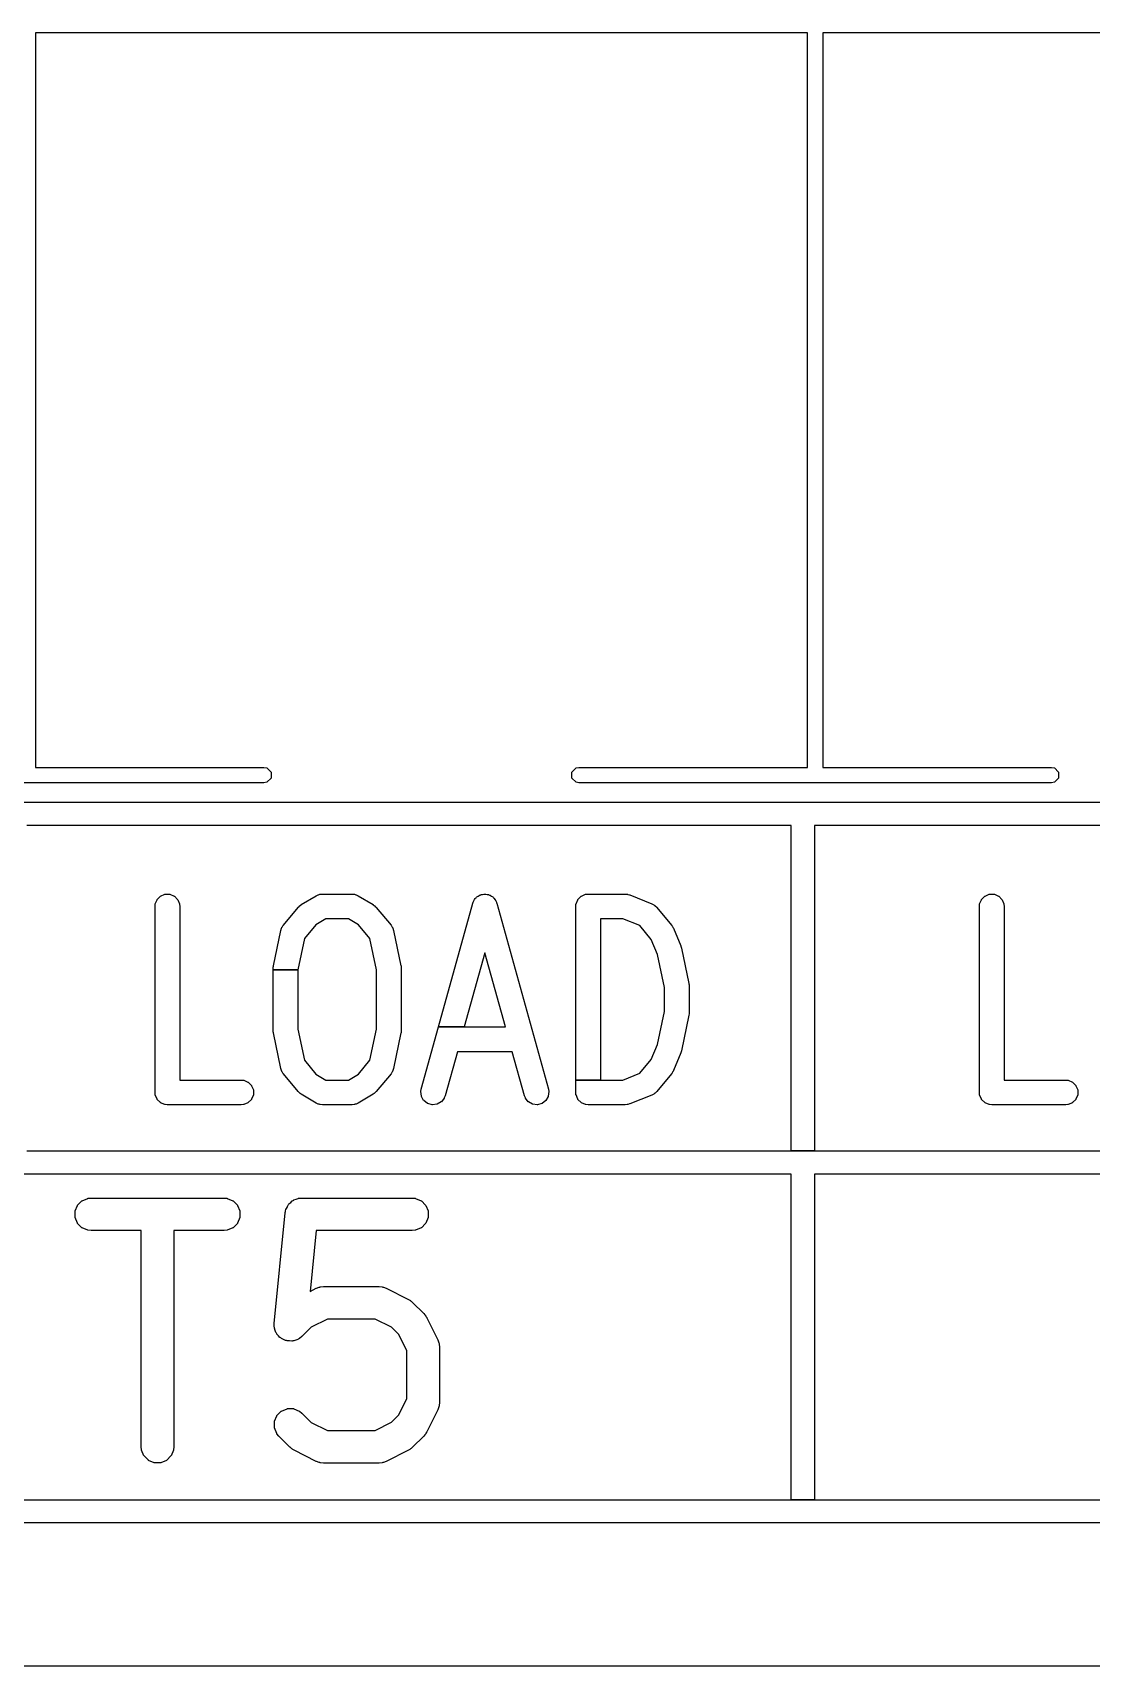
# Model space of a CAD drawing. Header units: millimetres. Extents: x 0 to 98, y 0 to 67.8.
# Drawn here: x 54.69 to 61.52, y 0 to 10.54 of the extents above; entities that cross this region are included whole.
import ezdxf

# ---------------------------------------------------------------- set-up
doc = ezdxf.new("R2010")
doc.units = ezdxf.units.MM
doc.layers.add('Edge.Cuts', color=254, linetype='CONTINUOUS', true_color=0xd0d2cd)

msp = doc.modelspace()

# ---------------------------------------------------------------- linework, layer by layer
at = {"layer": 'Edge.Cuts', "linetype": 'CONTINUOUS'}
for p, q in [((59.69, 10.54), (54.71, 10.54)), ((54.71, 10.54), (54.71, 5.8)), ((59.69, 5.8), (59.69, 10.54)), ((64.77, 10.54), (59.79, 10.54)), ((59.79, 10.54), (59.79, 5.8)), ((54.71, 5.8), (56.184, 5.8)), ((56.184, 5.8), (56.203134, 5.796194)), ((58.196866, 5.796194), (58.216, 5.8)), ((58.216, 5.8), (59.69, 5.8)), ((59.79, 5.8), (61.264, 5.8)), ((61.264, 5.8), (61.283134, 5.796194)), ((56.184, 5.7), (53.136, 5.7)), ((56.203134, 5.703806), (56.184, 5.7)), ((56.203134, 5.796194), (56.230194, 5.769134)), ((56.230194, 5.730866), (56.203134, 5.703806)), ((56.230194, 5.769134), (56.230194, 5.730866)), ((58.169806, 5.769134), (58.196866, 5.796194)), ((58.169806, 5.730866), (58.169806, 5.769134)), ((58.196866, 5.703806), (58.169806, 5.730866)), ((58.216, 5.7), (58.196866, 5.703806)), ((61.264, 5.7), (58.216, 5.7)), ((61.283134, 5.703806), (61.264, 5.7)), ((61.283134, 5.796194), (61.310194, 5.769134)), ((61.310194, 5.730866), (61.283134, 5.703806)), ((61.310194, 5.769134), (61.310194, 5.730866)), ((49.5, 5.575), (69.82, 5.575)), ((59.585, 5.425), (54.655, 5.425)), ((59.585, 3.325), (59.585, 5.425)), ((64.665, 5.425), (59.735, 5.425)), ((59.735, 5.425), (59.735, 3.325)), ((55.495056, 4.947862), (55.515748, 4.968554)), ((55.515748, 4.968554), (55.517371, 4.969637)), ((55.517371, 4.969637), (55.544407, 4.980836)), ((55.544407, 4.980836), (55.54632, 4.981217)), ((55.54632, 4.981217), (55.575584, 4.981217)), ((55.575584, 4.981217), (55.577497, 4.980836)), ((55.577497, 4.980836), (55.604533, 4.969637)), ((55.604533, 4.969637), (55.606156, 4.968554)), ((55.606156, 4.968554), (55.626848, 4.947862)), ((56.424555, 4.914114), (56.519793, 4.971257)), ((56.519793, 4.971257), (56.520225, 4.971489)), ((56.520225, 4.971489), (56.533513, 4.977782)), ((56.533513, 4.977782), (56.534917, 4.978209)), ((56.534917, 4.978209), (56.539824, 4.97894)), ((56.539824, 4.97894), (56.544407, 4.980837)), ((56.544407, 4.980837), (56.54583, 4.981193)), ((56.54583, 4.981193), (56.560462, 4.982634)), ((56.560462, 4.982634), (56.560952, 4.982658)), ((56.560952, 4.982658), (56.751428, 4.982658)), ((56.751428, 4.982658), (56.751918, 4.982634)), ((56.751918, 4.982634), (56.76655, 4.981193)), ((56.76655, 4.981193), (56.767973, 4.980837)), ((56.767973, 4.980837), (56.772561, 4.978937)), ((56.772561, 4.978937), (56.777463, 4.978207)), ((56.777463, 4.978207), (56.778867, 4.977781)), ((56.778867, 4.977781), (56.792155, 4.971489)), ((56.792155, 4.971489), (56.792587, 4.971257)), ((56.792587, 4.971257), (56.887826, 4.914114)), ((57.543067, 4.946425), (57.54738, 4.954052)), ((57.54738, 4.954052), (57.548653, 4.95553)), ((57.548653, 4.95553), (57.552606, 4.958623)), ((57.552606, 4.958623), (57.555699, 4.962576)), ((57.555699, 4.962576), (57.557177, 4.963849)), ((57.557177, 4.963849), (57.564804, 4.968162)), ((57.564804, 4.968162), (57.571705, 4.973556)), ((57.571705, 4.973556), (57.573446, 4.974434)), ((57.573446, 4.974434), (57.578281, 4.975778)), ((57.578281, 4.975778), (57.582653, 4.978248)), ((57.582653, 4.978248), (57.584505, 4.978858)), ((57.584505, 4.978858), (57.593199, 4.979923)), ((57.593199, 4.979923), (57.601644, 4.982268)), ((57.601644, 4.982268), (57.603589, 4.982413)), ((57.603589, 4.982413), (57.608571, 4.981804)), ((57.608571, 4.981804), (57.613553, 4.982413)), ((57.613553, 4.982413), (57.615498, 4.982268)), ((57.615498, 4.982268), (57.623941, 4.979923)), ((57.623941, 4.979923), (57.632637, 4.978858)), ((57.632637, 4.978858), (57.634489, 4.978248)), ((57.634489, 4.978248), (57.638859, 4.975778)), ((57.638859, 4.975778), (57.643696, 4.974434)), ((57.643696, 4.974434), (57.645437, 4.973556)), ((57.645437, 4.973556), (57.652338, 4.96816)), ((57.652338, 4.96816), (57.659964, 4.963849)), ((57.659964, 4.963849), (57.661443, 4.962576)), ((57.661443, 4.962576), (57.664534, 4.958623)), ((57.664534, 4.958623), (57.668489, 4.95553)), ((57.668489, 4.95553), (57.669762, 4.954051)), ((57.669762, 4.954051), (57.674071, 4.946427)), ((58.209342, 4.947862), (58.230034, 4.968554)), ((58.230034, 4.968554), (58.231657, 4.969637)), ((58.231657, 4.969637), (58.258693, 4.980836)), ((58.258693, 4.980836), (58.260116, 4.981193)), ((58.260116, 4.981193), (58.274748, 4.982634)), ((58.274748, 4.982634), (58.275238, 4.982658)), ((58.275238, 4.982658), (58.513333, 4.982658)), ((58.513333, 4.982658), (58.513823, 4.982634)), ((58.513823, 4.982634), (58.526515, 4.981385)), ((58.526515, 4.981385), (58.527008, 4.98139)), ((58.527008, 4.98139), (58.52845, 4.981194)), ((58.52845, 4.981194), (58.528455, 4.981193)), ((58.528455, 4.981193), (58.528456, 4.981193)), ((58.528456, 4.981193), (58.528461, 4.981192)), ((58.528461, 4.981192), (58.528473, 4.981189)), ((58.528473, 4.981189), (58.529875, 4.980838)), ((58.529875, 4.980838), (58.530327, 4.980651)), ((58.530327, 4.980651), (58.54258, 4.977096)), ((58.54258, 4.977096), (58.543044, 4.976936)), ((58.543044, 4.976936), (58.685902, 4.919793)), ((60.813152, 4.947862), (60.833844, 4.968554)), ((60.833844, 4.968554), (60.835467, 4.969637)), ((60.835467, 4.969637), (60.862503, 4.980836)), ((60.862503, 4.980836), (60.864416, 4.981217)), ((60.864416, 4.981217), (60.89368, 4.981217)), ((60.89368, 4.981217), (60.895593, 4.980836)), ((60.895593, 4.980836), (60.922629, 4.969637)), ((60.922629, 4.969637), (60.924252, 4.968554)), ((60.924252, 4.968554), (60.944944, 4.947862)), ((55.480952, 4.902658), (55.480976, 4.903148)), ((55.480952, 3.702658), (55.480952, 4.902658)), ((55.480976, 4.903148), (55.482417, 4.91778)), ((55.482417, 4.91778), (55.482774, 4.919203)), ((55.482774, 4.919203), (55.493973, 4.946239)), ((55.493973, 4.946239), (55.495056, 4.947862)), ((55.626848, 4.947862), (55.627931, 4.946239)), ((55.627931, 4.946239), (55.63913, 4.919203)), ((55.63913, 4.919203), (55.639487, 4.91778)), ((55.639487, 4.91778), (55.640928, 4.903148)), ((55.640928, 4.903148), (55.640952, 4.902658)), ((55.640952, 4.902658), (55.640952, 3.782658)), ((56.309018, 4.782444), (56.404256, 4.89673)), ((56.404256, 4.89673), (56.404588, 4.897091)), ((56.404588, 4.897091), (56.410389, 4.902806)), ((56.410389, 4.902806), (56.411304, 4.90404)), ((56.411304, 4.90404), (56.412339, 4.905077)), ((56.412339, 4.905077), (56.413789, 4.906155)), ((56.413789, 4.906155), (56.415065, 4.90741)), ((56.415065, 4.90741), (56.416247, 4.908274)), ((56.416247, 4.908274), (56.417609, 4.90899)), ((56.417609, 4.90899), (56.424147, 4.913842)), ((56.424147, 4.913842), (56.424555, 4.914114)), ((56.887826, 4.914114), (56.888234, 4.913842)), ((56.888234, 4.913842), (56.89477, 4.908989)), ((56.89477, 4.908989), (56.896133, 4.908274)), ((56.896133, 4.908274), (56.897318, 4.907409)), ((56.897318, 4.907409), (56.898599, 4.906147)), ((56.898599, 4.906147), (56.90004, 4.905077)), ((56.90004, 4.905077), (56.901076, 4.90404)), ((56.901076, 4.90404), (56.901988, 4.902809)), ((56.901988, 4.902809), (56.907792, 4.897091)), ((56.907792, 4.897091), (56.908124, 4.89673)), ((56.908124, 4.89673), (57.003362, 4.782444)), ((57.309669, 4.125515), (57.531489, 4.924069)), ((57.531489, 4.924069), (57.531644, 4.924534)), ((57.531644, 4.924534), (57.532315, 4.92627)), ((57.532315, 4.92627), (57.532371, 4.926725)), ((57.532371, 4.926725), (57.532981, 4.928576)), ((57.532981, 4.928576), (57.533697, 4.929845)), ((57.533697, 4.929845), (57.536949, 4.938248)), ((57.536949, 4.938248), (57.537673, 4.939524)), ((57.537673, 4.939524), (57.543067, 4.946425)), ((57.674071, 4.946427), (57.679469, 4.939524)), ((57.679469, 4.939524), (57.680193, 4.938248)), ((57.680193, 4.938248), (57.683442, 4.929847)), ((57.683442, 4.929847), (57.68416, 4.928578)), ((57.68416, 4.928578), (57.684771, 4.92672)), ((57.684771, 4.92672), (57.684825, 4.926274)), ((57.684825, 4.926274), (57.685498, 4.924536)), ((57.685498, 4.924536), (57.685653, 4.924069)), ((57.685653, 4.924069), (58.018986, 3.724069)), ((58.195238, 4.902658), (58.195262, 4.903148)), ((58.195238, 3.782658), (58.195238, 4.902658)), ((58.195262, 4.903148), (58.196703, 4.91778)), ((58.196703, 4.91778), (58.19706, 4.919203)), ((58.19706, 4.919203), (58.208259, 4.946239)), ((58.208259, 4.946239), (58.209342, 4.947862)), ((58.685902, 4.919793), (58.686348, 4.919589)), ((58.686348, 4.919589), (58.699398, 4.912816)), ((58.699398, 4.912816), (58.700587, 4.911956)), ((58.700587, 4.911956), (58.702849, 4.909748)), ((58.702849, 4.909748), (58.705657, 4.908274)), ((58.705657, 4.908274), (58.706842, 4.907409)), ((58.706842, 4.907409), (58.717316, 4.897091)), ((58.717316, 4.897091), (58.717648, 4.89673)), ((58.717648, 4.89673), (58.812886, 4.782444)), ((60.799048, 4.902658), (60.799072, 4.903148)), ((60.799048, 3.702658), (60.799048, 4.902658)), ((60.799072, 4.903148), (60.800513, 4.91778)), ((60.800513, 4.91778), (60.80087, 4.919203)), ((60.80087, 4.919203), (60.812069, 4.946239)), ((60.812069, 4.946239), (60.813152, 4.947862)), ((60.944944, 4.947862), (60.946027, 4.946239)), ((60.946027, 4.946239), (60.957226, 4.919203)), ((60.957226, 4.919203), (60.957583, 4.91778)), ((60.957583, 4.91778), (60.959024, 4.903148)), ((60.959024, 4.903148), (60.959048, 4.902658)), ((60.959048, 4.902658), (60.959048, 3.782658)), ((56.244538, 4.518975), (56.292158, 4.747546)), ((56.292158, 4.747546), (56.292282, 4.748021)), ((56.292282, 4.748021), (56.296677, 4.762051)), ((56.296677, 4.762051), (56.297315, 4.76337)), ((56.297315, 4.76337), (56.298957, 4.765782)), ((56.298957, 4.765782), (56.299826, 4.768568)), ((56.299826, 4.768568), (56.300463, 4.769889)), ((56.300463, 4.769889), (56.308723, 4.782052)), ((56.308723, 4.782052), (56.309018, 4.782444)), ((56.518496, 4.783891), (56.44472, 4.69536)), ((56.583111, 4.822658), (56.518496, 4.783891)), ((56.72927, 4.822658), (56.583111, 4.822658)), ((56.793882, 4.783892), (56.72927, 4.822658)), ((56.867658, 4.69536), (56.793882, 4.783892)), ((57.003362, 4.782444), (57.003657, 4.782052)), ((57.003657, 4.782052), (57.011917, 4.769888)), ((57.011917, 4.769888), (57.012555, 4.768566)), ((57.012555, 4.768566), (57.013422, 4.765782)), ((57.013422, 4.765782), (57.015065, 4.763371)), ((57.015065, 4.763371), (57.015704, 4.762051)), ((57.015704, 4.762051), (57.020099, 4.748021)), ((57.020099, 4.748021), (57.020223, 4.747546)), ((57.020223, 4.747546), (57.067842, 4.518974)), ((58.497927, 4.822658), (58.355238, 4.822658)), ((58.355238, 4.822658), (58.355238, 3.782658)), ((58.607686, 4.778754), (58.497927, 4.822658)), ((58.682232, 4.6893), (58.607686, 4.778754)), ((58.812886, 4.782444), (58.813182, 4.782052)), ((58.813182, 4.782052), (58.816226, 4.777569)), ((58.816226, 4.777569), (58.817229, 4.77657)), ((58.817229, 4.77657), (58.818106, 4.775393)), ((58.818106, 4.775393), (58.819632, 4.772552)), ((58.819632, 4.772552), (58.821441, 4.769888)), ((58.821441, 4.769888), (58.822079, 4.768566)), ((58.822079, 4.768566), (58.8225, 4.767213)), ((58.8225, 4.767213), (58.825064, 4.762441)), ((58.825064, 4.762441), (58.825274, 4.761998)), ((58.825274, 4.761998), (58.872893, 4.647712)), ((56.44472, 4.69536), (56.402857, 4.494411)), ((56.909523, 4.494415), (56.867658, 4.69536)), ((58.722276, 4.593193), (58.682232, 4.6893)), ((58.872893, 4.647712), (58.87306, 4.64725)), ((58.87306, 4.64725), (58.875107, 4.640551)), ((58.875107, 4.640551), (58.877242, 4.633735)), ((57.608571, 4.603753), (57.475728, 4.125515)), ((57.741414, 4.125515), (57.608571, 4.603753)), ((58.766666, 4.380129), (58.722276, 4.593193)), ((58.877242, 4.633735), (58.877366, 4.63326)), ((58.877366, 4.63326), (58.924985, 4.404688)), ((56.242857, 4.502658), (56.24288, 4.503137)), ((56.242857, 4.494411), (56.242857, 4.502658)), ((56.242857, 4.102658), (56.242857, 4.494411)), ((56.242857, 4.494411), (56.402857, 4.494411)), ((56.402857, 4.494411), (56.242857, 4.494411)), ((56.24288, 4.503137), (56.242906, 4.503412)), ((56.242889, 4.50387), (56.243636, 4.510822)), ((56.242906, 4.503412), (56.242889, 4.50387)), ((56.243636, 4.510822), (56.244322, 4.517781)), ((56.244322, 4.517781), (56.244433, 4.518229)), ((56.244433, 4.518229), (56.244463, 4.518498)), ((56.244463, 4.518498), (56.244538, 4.518975)), ((56.402857, 4.494411), (56.402857, 4.110907)), ((56.909523, 4.110903), (56.909523, 4.494415)), ((57.067842, 4.518974), (57.067918, 4.518488)), ((57.067918, 4.518488), (57.067946, 4.518228)), ((57.067946, 4.518228), (57.068058, 4.517779)), ((57.068058, 4.517779), (57.068738, 4.510862)), ((57.068738, 4.510862), (57.069491, 4.503872)), ((57.069491, 4.503872), (57.069472, 4.503416)), ((57.069472, 4.503416), (57.069499, 4.503148)), ((57.069499, 4.503148), (57.069523, 4.502658)), ((57.069523, 4.502658), (57.069523, 4.102658)), ((58.766666, 4.225188), (58.766666, 4.380129)), ((58.924985, 4.404688), (58.925061, 4.404202)), ((58.925061, 4.404202), (58.925089, 4.403942)), ((58.925089, 4.403942), (58.925201, 4.403493)), ((58.925201, 4.403493), (58.925881, 4.396576)), ((58.925881, 4.396576), (58.926634, 4.389586)), ((58.926634, 4.389586), (58.926615, 4.38913)), ((58.926615, 4.38913), (58.926642, 4.388862)), ((58.926642, 4.388862), (58.926666, 4.388372)), ((58.926666, 4.388372), (58.926666, 4.216943)), ((58.722276, 4.012124), (58.766666, 4.225188)), ((58.926642, 4.216452), (58.926615, 4.216188)), ((58.926615, 4.216188), (58.926634, 4.215729)), ((58.926666, 4.216943), (58.926642, 4.216452)), ((56.402857, 4.110907), (56.44472, 3.909957)), ((56.867658, 3.909957), (56.909523, 4.110903)), ((57.198156, 3.724069), (57.309669, 4.125515)), ((57.309669, 4.125515), (57.475728, 4.125515)), ((57.475728, 4.125515), (57.309669, 4.125515)), ((57.475728, 4.125515), (57.741414, 4.125515)), ((58.924985, 4.200627), (58.877366, 3.972055)), ((58.925062, 4.201114), (58.924985, 4.200627)), ((58.92509, 4.201384), (58.925062, 4.201114)), ((58.925201, 4.201822), (58.92509, 4.201384)), ((58.925881, 4.20874), (58.925201, 4.201822)), ((58.926634, 4.215729), (58.925881, 4.20874)), ((56.24288, 4.102178), (56.242857, 4.102658)), ((56.242906, 4.101906), (56.24288, 4.102178)), ((56.242889, 4.101445), (56.242906, 4.101906)), ((56.243636, 4.094497), (56.242889, 4.101445)), ((56.243636, 4.094496), (56.243636, 4.094497)), ((56.244322, 4.087536), (56.243636, 4.094496)), ((56.244431, 4.087096), (56.244322, 4.087536)), ((56.244462, 4.08682), (56.244431, 4.087096)), ((56.244538, 4.086341), (56.244462, 4.08682)), ((56.292158, 3.857769), (56.244538, 4.086341)), ((57.067842, 4.086342), (57.020223, 3.857769)), ((57.067919, 4.086829), (57.067842, 4.086342)), ((57.067947, 4.087099), (57.067919, 4.086829)), ((57.068058, 4.087537), (57.067947, 4.087099)), ((57.068738, 4.094455), (57.068058, 4.087537)), ((57.069491, 4.101444), (57.068738, 4.094455)), ((57.069499, 4.102167), (57.069472, 4.101903)), ((57.069472, 4.101903), (57.069491, 4.101444)), ((57.069523, 4.102658), (57.069499, 4.102167)), ((58.682231, 3.916017), (58.722276, 4.012124)), ((56.44472, 3.909957), (56.518496, 3.821426)), ((56.793882, 3.821427), (56.867658, 3.909957)), ((57.431283, 3.965515), (57.35232, 3.681247)), ((57.785859, 3.965515), (57.431283, 3.965515)), ((57.864822, 3.681247), (57.785859, 3.965515)), ((58.607687, 3.826563), (58.682231, 3.916017)), ((58.872893, 3.957603), (58.825274, 3.843317)), ((58.87306, 3.958065), (58.872893, 3.957603)), ((58.875107, 3.964765), (58.87306, 3.958065)), ((58.877242, 3.97158), (58.875106, 3.964766)), ((58.875106, 3.964766), (58.875107, 3.964765)), ((58.877366, 3.972055), (58.877242, 3.97158)), ((56.292282, 3.857295), (56.292158, 3.857769)), ((56.296676, 3.843265), (56.292282, 3.857295)), ((56.297315, 3.841944), (56.296676, 3.843265)), ((56.298957, 3.839533), (56.297315, 3.841944)), ((56.299826, 3.836747), (56.298957, 3.839533)), ((56.300463, 3.835426), (56.299826, 3.836747)), ((56.308723, 3.823263), (56.300463, 3.835426)), ((56.309018, 3.822871), (56.308723, 3.823263)), ((56.404256, 3.708585), (56.309018, 3.822871)), ((56.518496, 3.821426), (56.583109, 3.782658)), ((56.72927, 3.782658), (56.793882, 3.821427)), ((57.003362, 3.822871), (56.908124, 3.708585)), ((57.003657, 3.823263), (57.003362, 3.822871)), ((57.011917, 3.835427), (57.003657, 3.823263)), ((57.012555, 3.836749), (57.011917, 3.835427)), ((57.013421, 3.839533), (57.012555, 3.836749)), ((57.015065, 3.841943), (57.013421, 3.839533)), ((57.015704, 3.843264), (57.015065, 3.841943)), ((57.020099, 3.857294), (57.015704, 3.843264)), ((57.020223, 3.857769), (57.020099, 3.857294)), ((58.497927, 3.782658), (58.607687, 3.826563)), ((58.812886, 3.822871), (58.717648, 3.708585)), ((58.813182, 3.823264), (58.812886, 3.822871)), ((58.816223, 3.827746), (58.813182, 3.823264)), ((58.817227, 3.828743), (58.816223, 3.827746)), ((58.818106, 3.829922), (58.817227, 3.828743)), ((58.819629, 3.83276), (58.818106, 3.829922)), ((58.821441, 3.835426), (58.819629, 3.83276)), ((58.822079, 3.83675), (58.821441, 3.835426)), ((58.8225, 3.838105), (58.822079, 3.83675)), ((58.825063, 3.842873), (58.8225, 3.838105)), ((58.825274, 3.843317), (58.825063, 3.842873)), ((55.480976, 3.702168), (55.480952, 3.702658)), ((55.482417, 3.687536), (55.480976, 3.702168)), ((55.640952, 3.782658), (56.037142, 3.782658)), ((56.037142, 3.782658), (56.037632, 3.782634)), ((56.037632, 3.782634), (56.052264, 3.781193)), ((56.052264, 3.781193), (56.053687, 3.780836)), ((56.053687, 3.780836), (56.080723, 3.769637)), ((56.080723, 3.769637), (56.082346, 3.768554)), ((56.082346, 3.768554), (56.103038, 3.747862)), ((56.103038, 3.747862), (56.104121, 3.746239)), ((56.104121, 3.746239), (56.11532, 3.719203)), ((56.11532, 3.719203), (56.115701, 3.71729)), ((56.115701, 3.71729), (56.115701, 3.688026)), ((56.404588, 3.708224), (56.404256, 3.708585)), ((56.410389, 3.70251), (56.404588, 3.708224)), ((56.411305, 3.701274), (56.410389, 3.70251)), ((56.412342, 3.700236), (56.411305, 3.701274)), ((56.413784, 3.699166), (56.412342, 3.700236)), ((56.415063, 3.697906), (56.413784, 3.699166)), ((56.416248, 3.697041), (56.415063, 3.697906)), ((56.417606, 3.696328), (56.416248, 3.697041)), ((56.424147, 3.691473), (56.417606, 3.696328)), ((56.424555, 3.691201), (56.424147, 3.691473)), ((56.519793, 3.634059), (56.424555, 3.691201)), ((56.583109, 3.782658), (56.72927, 3.782658)), ((56.887825, 3.691201), (56.792587, 3.634059)), ((56.888234, 3.691474), (56.887825, 3.691201)), ((56.894765, 3.696325), (56.888234, 3.691474)), ((56.89613, 3.697039), (56.894765, 3.696325)), ((56.89732, 3.697908), (56.89613, 3.697039)), ((56.898599, 3.699171), (56.89732, 3.697908)), ((56.900036, 3.700235), (56.898599, 3.699171)), ((56.901077, 3.701276), (56.900036, 3.700235)), ((56.901993, 3.702515), (56.901077, 3.701276)), ((56.907791, 3.708224), (56.901993, 3.702515)), ((56.908124, 3.708585), (56.907791, 3.708224)), ((57.195483, 3.70764), (57.19552, 3.709107)), ((57.199038, 3.678593), (57.195483, 3.70764)), ((57.19552, 3.709107), (57.198048, 3.723591)), ((57.198048, 3.723591), (57.198156, 3.724069)), ((58.021659, 3.70764), (58.018104, 3.678593)), ((58.018986, 3.724069), (58.019094, 3.723591)), ((58.019094, 3.723591), (58.021622, 3.709107)), ((58.021622, 3.709107), (58.021659, 3.70764)), ((58.195238, 3.702658), (58.195238, 3.782658)), ((58.195238, 3.782658), (58.355238, 3.782658)), ((58.355238, 3.782658), (58.195238, 3.782658)), ((58.195262, 3.702168), (58.195238, 3.702658)), ((58.196703, 3.687536), (58.195262, 3.702168)), ((58.355238, 3.782658), (58.497927, 3.782658)), ((58.699397, 3.692498), (58.686347, 3.685726)), ((58.700587, 3.693358), (58.699397, 3.692498)), ((58.702851, 3.695569), (58.700587, 3.693358)), ((58.705656, 3.69704), (58.702851, 3.695569)), ((58.706842, 3.697906), (58.705656, 3.69704)), ((58.717316, 3.708224), (58.706842, 3.697906)), ((58.717648, 3.708585), (58.717316, 3.708224)), ((60.799072, 3.702168), (60.799048, 3.702658)), ((60.800513, 3.687536), (60.799072, 3.702168)), ((60.959048, 3.782658), (61.355238, 3.782658)), ((61.355238, 3.782658), (61.355728, 3.782634)), ((61.355728, 3.782634), (61.37036, 3.781193)), ((61.37036, 3.781193), (61.371783, 3.780836)), ((61.371783, 3.780836), (61.398819, 3.769637)), ((61.398819, 3.769637), (61.400442, 3.768554)), ((61.400442, 3.768554), (61.421134, 3.747862)), ((61.421134, 3.747862), (61.422217, 3.746239)), ((61.422217, 3.746239), (61.433416, 3.719203)), ((61.433416, 3.719203), (61.433797, 3.71729)), ((61.433797, 3.71729), (61.433797, 3.688026)), ((55.482774, 3.686113), (55.482417, 3.687536)), ((55.493973, 3.659077), (55.482774, 3.686113)), ((55.495056, 3.657454), (55.493973, 3.659077)), ((55.515748, 3.636762), (55.495056, 3.657454)), ((55.517371, 3.635679), (55.515748, 3.636762)), ((55.544407, 3.62448), (55.517371, 3.635679)), ((55.54583, 3.624123), (55.544407, 3.62448)), ((55.560462, 3.622682), (55.54583, 3.624123)), ((55.560952, 3.622658), (55.560462, 3.622682)), ((56.037142, 3.622658), (55.560952, 3.622658)), ((56.037632, 3.622682), (56.037142, 3.622658)), ((56.052264, 3.624123), (56.037632, 3.622682)), ((56.053687, 3.62448), (56.052264, 3.624123)), ((56.080723, 3.635679), (56.053687, 3.62448)), ((56.082346, 3.636762), (56.080723, 3.635679)), ((56.103038, 3.657454), (56.082346, 3.636762)), ((56.104121, 3.659077), (56.103038, 3.657454)), ((56.11532, 3.686113), (56.104121, 3.659077)), ((56.115701, 3.688026), (56.11532, 3.686113)), ((56.520225, 3.633827), (56.519793, 3.634059)), ((56.533513, 3.627535), (56.520225, 3.633827)), ((56.534917, 3.627108), (56.533513, 3.627535)), ((56.539823, 3.626379), (56.534917, 3.627108)), ((56.544406, 3.62448), (56.539823, 3.626379)), ((56.54583, 3.624123), (56.544406, 3.62448)), ((56.560462, 3.622682), (56.54583, 3.624123)), ((56.560952, 3.622658), (56.560462, 3.622682)), ((56.751428, 3.622658), (56.560952, 3.622658)), ((56.751918, 3.622682), (56.751428, 3.622658)), ((56.76655, 3.624123), (56.751918, 3.622682)), ((56.767974, 3.62448), (56.76655, 3.624123)), ((56.772552, 3.626378), (56.767974, 3.62448)), ((56.777462, 3.627107), (56.772552, 3.626378)), ((56.778867, 3.627534), (56.777462, 3.627107)), ((56.792155, 3.633827), (56.778867, 3.627534)), ((56.792587, 3.634059), (56.792155, 3.633827)), ((57.199648, 3.67674), (57.199038, 3.678593)), ((57.214047, 3.651265), (57.199648, 3.67674)), ((57.21532, 3.649786), (57.214047, 3.651265)), ((57.238372, 3.63176), (57.21532, 3.649786)), ((57.240114, 3.630881), (57.238372, 3.63176)), ((57.268311, 3.623048), (57.240114, 3.630881)), ((57.270256, 3.622903), (57.268311, 3.623048)), ((57.299303, 3.626458), (57.270256, 3.622903)), ((57.301156, 3.627068), (57.299303, 3.626458)), ((57.326631, 3.641467), (57.301156, 3.627068)), ((57.32811, 3.64274), (57.326631, 3.641467)), ((57.346136, 3.665792), (57.32811, 3.64274)), ((57.34686, 3.667068), (57.346136, 3.665792)), ((57.352165, 3.680781), (57.34686, 3.667068)), ((57.35232, 3.681247), (57.352165, 3.680781)), ((57.864977, 3.680781), (57.864822, 3.681247)), ((57.870282, 3.667068), (57.864977, 3.680781)), ((57.871006, 3.665792), (57.870282, 3.667068)), ((57.889032, 3.64274), (57.871006, 3.665792)), ((57.890511, 3.641467), (57.889032, 3.64274)), ((57.915986, 3.627068), (57.890511, 3.641467)), ((57.917839, 3.626458), (57.915986, 3.627068)), ((57.946886, 3.622903), (57.917839, 3.626458)), ((57.948831, 3.623048), (57.946886, 3.622903)), ((57.977028, 3.630881), (57.948831, 3.623048)), ((57.97877, 3.63176), (57.977028, 3.630881)), ((58.001822, 3.649786), (57.97877, 3.63176)), ((58.003095, 3.651265), (58.001822, 3.649786)), ((58.017494, 3.67674), (58.003095, 3.651265)), ((58.018104, 3.678593), (58.017494, 3.67674)), ((58.19706, 3.686113), (58.196703, 3.687536)), ((58.208259, 3.659077), (58.19706, 3.686113)), ((58.209342, 3.657454), (58.208259, 3.659077)), ((58.230034, 3.636762), (58.209342, 3.657454)), ((58.231657, 3.635679), (58.230034, 3.636762)), ((58.258693, 3.62448), (58.231657, 3.635679)), ((58.260116, 3.624123), (58.258693, 3.62448)), ((58.274748, 3.622682), (58.260116, 3.624123)), ((58.275238, 3.622658), (58.274748, 3.622682)), ((58.513333, 3.622658), (58.275238, 3.622658)), ((58.513823, 3.622682), (58.513333, 3.622658)), ((58.526511, 3.623933), (58.513823, 3.622682)), ((58.527001, 3.623926), (58.526511, 3.623933)), ((58.528436, 3.624122), (58.527001, 3.623926)), ((58.528453, 3.624123), (58.528436, 3.624122)), ((58.528458, 3.624125), (58.528453, 3.624123)), ((58.528463, 3.624125), (58.528458, 3.624125)), ((58.528475, 3.624129), (58.528463, 3.624125)), ((58.529882, 3.624481), (58.528475, 3.624129)), ((58.530331, 3.624668), (58.529882, 3.624481)), ((58.54258, 3.62822), (58.530331, 3.624668)), ((58.543044, 3.62838), (58.54258, 3.62822)), ((58.685901, 3.685522), (58.543044, 3.62838)), ((58.686347, 3.685726), (58.685901, 3.685522)), ((60.80087, 3.686113), (60.800513, 3.687536)), ((60.812069, 3.659077), (60.80087, 3.686113)), ((60.813152, 3.657454), (60.812069, 3.659077)), ((60.833844, 3.636762), (60.813152, 3.657454)), ((60.835467, 3.635679), (60.833844, 3.636762)), ((60.862503, 3.62448), (60.835467, 3.635679)), ((60.863926, 3.624123), (60.862503, 3.62448)), ((60.878558, 3.622682), (60.863926, 3.624123)), ((60.879048, 3.622658), (60.878558, 3.622682)), ((61.355238, 3.622658), (60.879048, 3.622658)), ((61.355728, 3.622682), (61.355238, 3.622658)), ((61.37036, 3.624123), (61.355728, 3.622682)), ((61.371783, 3.62448), (61.37036, 3.624123)), ((61.398819, 3.635679), (61.371783, 3.62448)), ((61.400442, 3.636762), (61.398819, 3.635679)), ((61.421134, 3.657454), (61.400442, 3.636762)), ((61.422217, 3.659077), (61.421134, 3.657454)), ((61.433416, 3.686113), (61.422217, 3.659077)), ((61.433797, 3.688026), (61.433416, 3.686113)), ((54.655, 3.325), (59.585, 3.325)), ((59.585, 3.325), (59.735, 3.325)), ((59.735, 3.325), (59.585, 3.325)), ((59.735, 3.325), (64.665, 3.325)), ((59.585, 3.175), (49.575, 3.175)), ((59.585, 1.075), (59.585, 3.175)), ((69.745, 3.175), (59.735, 3.175)), ((59.735, 3.175), (59.735, 1.075)), ((54.965874, 2.937894), (54.980806, 2.973942)), ((54.980806, 2.973942), (54.981889, 2.975565)), ((54.981889, 2.975565), (55.009479, 3.003155)), ((55.009479, 3.003155), (55.011102, 3.004238)), ((55.011102, 3.004238), (55.04715, 3.01917)), ((55.04715, 3.01917), (55.048573, 3.019527)), ((55.048573, 3.019527), (55.068082, 3.021448)), ((55.068082, 3.021448), (55.068572, 3.021472)), ((55.068572, 3.021472), (55.925715, 3.021472)), ((55.925715, 3.021472), (55.926205, 3.021448)), ((55.926205, 3.021448), (55.945714, 3.019527)), ((55.945714, 3.019527), (55.947137, 3.01917)), ((55.947137, 3.01917), (55.983185, 3.004238)), ((55.983185, 3.004238), (55.984808, 3.003155)), ((55.984808, 3.003155), (56.012398, 2.975565)), ((56.012398, 2.975565), (56.013481, 2.973942)), ((56.013481, 2.973942), (56.028413, 2.937894)), ((56.325657, 2.948006), (56.332447, 2.960665)), ((56.332447, 2.960665), (56.337948, 2.973943)), ((56.337948, 2.973943), (56.339031, 2.975564)), ((56.339031, 2.975564), (56.34207, 2.978605)), ((56.34207, 2.978605), (56.344102, 2.98239)), ((56.344102, 2.98239), (56.345342, 2.983896)), ((56.345342, 2.983896), (56.356458, 2.992993)), ((56.356458, 2.992993), (56.366622, 3.003155)), ((56.366622, 3.003155), (56.368243, 3.004238)), ((56.368243, 3.004238), (56.372214, 3.005884)), ((56.372214, 3.005884), (56.37554, 3.008604)), ((56.37554, 3.008604), (56.377262, 3.009521)), ((56.377262, 3.009521), (56.391017, 3.013672)), ((56.391017, 3.013672), (56.404292, 3.01917)), ((56.404292, 3.01917), (56.405715, 3.019527)), ((56.405715, 3.019527), (56.412707, 3.020217)), ((56.412707, 3.020217), (56.414618, 3.020792)), ((56.414618, 3.020792), (56.416557, 3.02098)), ((56.416557, 3.02098), (56.418498, 3.020787)), ((56.418498, 3.020787), (56.425224, 3.021448)), ((56.425224, 3.021448), (56.425714, 3.021472)), ((56.425714, 3.021472), (57.14, 3.021472)), ((57.14, 3.021472), (57.14049, 3.021448)), ((57.14049, 3.021448), (57.159999, 3.019527)), ((57.159999, 3.019527), (57.161422, 3.01917)), ((57.161422, 3.01917), (57.19747, 3.004238)), ((57.19747, 3.004238), (57.199093, 3.003155)), ((57.199093, 3.003155), (57.226683, 2.975565)), ((57.226683, 2.975565), (57.227766, 2.973942)), ((57.227766, 2.973942), (57.242698, 2.937894)), ((54.965493, 2.935981), (54.965874, 2.937894)), ((54.965493, 2.896963), (54.965493, 2.935981)), ((54.965874, 2.89505), (54.965493, 2.896963)), ((54.980806, 2.859002), (54.965874, 2.89505)), ((54.981889, 2.857379), (54.980806, 2.859002)), ((55.009479, 2.829789), (54.981889, 2.857379)), ((56.012398, 2.857379), (55.984808, 2.829789)), ((56.013481, 2.859002), (56.012398, 2.857379)), ((56.028413, 2.89505), (56.013481, 2.859002)), ((56.028413, 2.937894), (56.028794, 2.935981)), ((56.028794, 2.896963), (56.028413, 2.89505)), ((56.028794, 2.935981), (56.028794, 2.896963)), ((56.249807, 2.212634), (56.321235, 2.92692)), ((56.321235, 2.92692), (56.321308, 2.927405)), ((56.321308, 2.927405), (56.322635, 2.934026)), ((56.322635, 2.935981), (56.323015, 2.937893)), ((56.322635, 2.934026), (56.322635, 2.935981)), ((56.323015, 2.937893), (56.32378, 2.939743)), ((56.32378, 2.939743), (56.325161, 2.946626)), ((56.325161, 2.946626), (56.325657, 2.948006)), ((57.226683, 2.857379), (57.199093, 2.829789)), ((57.227766, 2.859002), (57.226683, 2.857379)), ((57.242698, 2.89505), (57.227766, 2.859002)), ((57.242698, 2.937894), (57.243079, 2.935981)), ((57.243079, 2.896963), (57.242698, 2.89505)), ((57.243079, 2.935981), (57.243079, 2.896963)), ((55.011102, 2.828706), (55.009479, 2.829789)), ((55.04715, 2.813774), (55.011102, 2.828706)), ((55.048573, 2.813417), (55.04715, 2.813774)), ((55.068082, 2.811496), (55.048573, 2.813417)), ((55.068572, 2.811472), (55.068082, 2.811496)), ((55.392143, 2.811472), (55.068572, 2.811472)), ((55.392143, 1.416472), (55.392143, 2.811472)), ((55.925715, 2.811472), (55.602143, 2.811472)), ((55.602143, 2.811472), (55.602143, 1.416472)), ((55.926205, 2.811496), (55.925715, 2.811472)), ((55.945714, 2.813417), (55.926205, 2.811496)), ((55.947137, 2.813774), (55.945714, 2.813417)), ((55.983185, 2.828706), (55.947137, 2.813774)), ((55.984808, 2.829789), (55.983185, 2.828706)), ((56.520738, 2.811472), (56.481479, 2.418892)), ((57.14, 2.811472), (56.520738, 2.811472)), ((57.14049, 2.811496), (57.14, 2.811472)), ((57.159999, 2.813417), (57.14049, 2.811496)), ((57.161422, 2.813774), (57.159999, 2.813417)), ((57.19747, 2.828706), (57.161422, 2.813774)), ((57.199093, 2.829789), (57.19747, 2.828706)), ((56.481479, 2.418892), (56.521615, 2.438958)), ((56.521615, 2.438958), (56.522064, 2.439156)), ((56.522064, 2.439156), (56.540373, 2.446163)), ((56.540373, 2.446163), (56.541805, 2.44648)), ((56.541805, 2.44648), (56.544578, 2.446678)), ((56.544578, 2.446678), (56.54715, 2.447742)), ((56.54715, 2.447742), (56.548573, 2.448098)), ((56.548573, 2.448098), (56.568082, 2.450019)), ((56.568082, 2.450019), (56.568572, 2.450043)), ((56.568572, 2.450043), (56.925714, 2.450043)), ((56.925714, 2.450043), (56.926204, 2.450019)), ((56.926204, 2.450019), (56.945713, 2.448098)), ((56.945713, 2.448098), (56.947136, 2.447741)), ((56.947136, 2.447741), (56.949706, 2.446677)), ((56.949706, 2.446677), (56.952481, 2.446479)), ((56.952481, 2.446479), (56.953913, 2.446162)), ((56.953913, 2.446162), (56.972222, 2.439156)), ((56.972222, 2.439156), (56.972671, 2.438958)), ((56.972671, 2.438958), (57.115529, 2.36753)), ((57.115529, 2.36753), (57.115957, 2.367289)), ((57.115957, 2.367289), (57.123995, 2.362229)), ((57.123995, 2.362229), (57.126043, 2.361381)), ((57.126043, 2.361381), (57.127302, 2.360627)), ((57.127302, 2.360627), (57.1298, 2.358577)), ((57.1298, 2.358577), (57.132548, 2.356847)), ((57.132548, 2.356847), (57.133661, 2.355891)), ((57.133661, 2.355891), (57.135114, 2.354215)), ((57.135114, 2.354215), (57.142455, 2.34819)), ((57.142455, 2.34819), (57.142819, 2.347861)), ((57.142819, 2.347861), (57.214247, 2.276432)), ((56.593359, 2.240043), (56.487913, 2.187321)), ((56.900927, 2.240043), (56.593359, 2.240043)), ((57.006374, 2.18732), (56.900927, 2.240043)), ((57.214247, 2.276432), (57.214576, 2.276068)), ((57.214576, 2.276068), (57.220599, 2.268729)), ((57.220599, 2.268729), (57.222276, 2.267275)), ((57.222276, 2.267275), (57.223232, 2.266161)), ((57.223232, 2.266161), (57.224958, 2.263419)), ((57.224958, 2.263419), (57.227013, 2.260915)), ((57.227013, 2.260915), (57.227768, 2.259655)), ((57.227768, 2.259655), (57.228615, 2.257607)), ((57.228615, 2.257607), (57.233674, 2.249572)), ((57.233674, 2.249572), (57.233915, 2.249144)), ((57.233915, 2.249144), (57.305344, 2.106287)), ((56.249753, 2.19254), (56.249782, 2.212143)), ((56.249966, 2.191089), (56.249753, 2.19254)), ((56.249782, 2.212143), (56.249807, 2.212634)), ((56.251207, 2.186974), (56.249966, 2.191089)), ((56.251208, 2.182675), (56.251207, 2.186974)), ((56.251589, 2.180763), (56.251208, 2.182675)), ((56.257085, 2.167493), (56.251589, 2.180763)), ((56.261237, 2.153734), (56.257085, 2.167493)), ((56.262154, 2.152012), (56.261237, 2.153734)), ((56.264875, 2.148687), (56.262154, 2.152012)), ((56.26652, 2.144715), (56.264875, 2.148687)), ((56.267603, 2.143092), (56.26652, 2.144715)), ((56.277771, 2.132924), (56.267603, 2.143092)), ((56.286861, 2.121814), (56.277771, 2.132924)), ((56.288367, 2.120574), (56.286861, 2.121814)), ((56.29215, 2.118545), (56.288367, 2.120574)), ((56.295193, 2.115502), (56.29215, 2.118545)), ((56.296816, 2.114419), (56.295193, 2.115502)), ((56.310087, 2.108923), (56.296816, 2.114419)), ((56.322751, 2.102129), (56.310087, 2.108923)), ((56.402738, 2.109137), (56.388983, 2.104988)), ((56.404461, 2.110055), (56.402738, 2.109137)), ((56.407783, 2.112775), (56.404461, 2.110055)), ((56.411756, 2.114419), (56.407783, 2.112775)), ((56.413016, 2.115174), (56.411756, 2.114419)), ((56.428169, 2.127611), (56.413016, 2.115174)), ((56.428533, 2.12794), (56.428169, 2.127611)), ((56.487913, 2.187321), (56.428533, 2.12794)), ((57.053704, 2.139991), (57.006374, 2.18732)), ((57.106429, 2.034542), (57.053704, 2.139991)), ((56.324618, 2.10156), (56.322751, 2.102129)), ((56.328893, 2.101134), (56.324618, 2.10156)), ((56.332864, 2.099488), (56.328893, 2.101134)), ((56.334778, 2.099107), (56.332864, 2.099488)), ((56.349145, 2.099108), (56.334778, 2.099107)), ((56.363441, 2.097678), (56.349145, 2.099108)), ((56.365384, 2.097866), (56.363441, 2.097678)), ((56.369499, 2.099108), (56.365384, 2.097866)), ((56.373796, 2.099108), (56.369499, 2.099108)), ((56.37571, 2.099489), (56.373796, 2.099108)), ((56.388983, 2.104988), (56.37571, 2.099489)), ((57.106429, 1.726975), (57.106429, 2.034542)), ((57.305344, 2.106287), (57.305542, 2.105838)), ((57.305542, 2.105838), (57.312548, 2.087529)), ((57.312548, 2.087529), (57.312865, 2.086096)), ((57.312865, 2.086096), (57.313061, 2.083324)), ((57.313061, 2.083324), (57.314127, 2.080752)), ((57.314127, 2.080752), (57.314484, 2.079328)), ((57.314484, 2.079328), (57.316405, 2.059819)), ((57.316405, 2.059819), (57.316429, 2.059329)), ((57.316429, 2.059329), (57.316429, 1.702186)), ((57.053704, 1.621526), (57.106429, 1.726975)), ((57.316405, 1.701696), (57.314484, 1.682187)), ((57.316429, 1.702186), (57.316405, 1.701696)), ((56.251589, 1.580752), (56.26652, 1.6168)), ((56.26652, 1.6168), (56.267603, 1.618423)), ((56.267603, 1.618423), (56.295193, 1.646013)), ((56.295193, 1.646013), (56.296816, 1.647096)), ((56.296816, 1.647096), (56.332865, 1.662027)), ((56.332865, 1.662027), (56.334778, 1.662408)), ((56.334778, 1.662408), (56.373796, 1.662407)), ((56.373796, 1.662407), (56.375709, 1.662026)), ((56.375709, 1.662026), (56.411757, 1.647095)), ((56.411757, 1.647095), (56.413016, 1.646341)), ((56.413016, 1.646341), (56.428169, 1.633904)), ((56.428169, 1.633904), (56.428533, 1.633575)), ((56.428533, 1.633575), (56.487913, 1.574195)), ((57.006374, 1.574197), (57.053704, 1.621526)), ((57.305344, 1.655228), (57.233915, 1.512371)), ((57.305542, 1.655677), (57.305344, 1.655228)), ((57.312548, 1.673986), (57.305542, 1.655677)), ((57.312865, 1.67542), (57.312548, 1.673986)), ((57.313061, 1.678193), (57.312865, 1.67542)), ((57.314127, 1.680763), (57.313061, 1.678193)), ((57.314484, 1.682187), (57.314127, 1.680763)), ((56.251207, 1.539821), (56.251208, 1.578839)), ((56.251588, 1.537908), (56.251207, 1.539821)), ((56.251208, 1.578839), (56.251589, 1.580752)), ((56.266519, 1.501859), (56.251588, 1.537908)), ((56.267273, 1.5006), (56.266519, 1.501859)), ((56.27971, 1.485447), (56.267273, 1.5006)), ((56.280039, 1.485083), (56.27971, 1.485447)), ((56.351467, 1.413654), (56.280039, 1.485083)), ((56.487913, 1.574195), (56.593359, 1.521472)), ((56.593359, 1.521472), (56.900927, 1.521472)), ((56.900927, 1.521472), (57.006374, 1.574197)), ((57.214247, 1.485083), (57.142819, 1.413654)), ((57.214576, 1.485447), (57.214247, 1.485083)), ((57.220599, 1.492787), (57.214576, 1.485447)), ((57.222275, 1.494239), (57.220599, 1.492787)), ((57.223232, 1.495355), (57.222275, 1.494239)), ((57.224955, 1.498096), (57.223232, 1.495355)), ((57.227012, 1.500599), (57.224955, 1.498096)), ((57.227768, 1.50186), (57.227012, 1.500599)), ((57.228616, 1.50391), (57.227768, 1.50186)), ((57.233674, 1.511943), (57.228616, 1.50391)), ((57.233915, 1.512371), (57.233674, 1.511943)), ((55.392167, 1.415982), (55.392143, 1.416472)), ((55.394088, 1.396473), (55.392167, 1.415982)), ((55.394445, 1.39505), (55.394088, 1.396473)), ((55.409377, 1.359002), (55.394445, 1.39505)), ((55.599841, 1.39505), (55.584909, 1.359002)), ((55.600198, 1.396473), (55.599841, 1.39505)), ((55.602119, 1.415982), (55.600198, 1.396473)), ((55.602143, 1.416472), (55.602119, 1.415982)), ((56.351831, 1.413325), (56.351467, 1.413654)), ((56.359173, 1.4073), (56.351831, 1.413325)), ((56.360626, 1.405624), (56.359173, 1.4073)), ((56.36174, 1.404668), (56.360626, 1.405624)), ((56.364475, 1.402947), (56.36174, 1.404668)), ((56.366983, 1.400888), (56.364475, 1.402947)), ((56.368243, 1.400134), (56.366983, 1.400888)), ((56.37029, 1.399287), (56.368243, 1.400134)), ((56.378329, 1.394226), (56.37029, 1.399287)), ((56.378757, 1.393985), (56.378329, 1.394226)), ((56.521615, 1.322557), (56.378757, 1.393985)), ((57.115529, 1.393985), (56.972671, 1.322557)), ((57.115957, 1.394226), (57.115529, 1.393985)), ((57.123992, 1.399285), (57.115957, 1.394226)), ((57.126042, 1.400133), (57.123992, 1.399285)), ((57.127303, 1.400889), (57.126042, 1.400133)), ((57.129805, 1.402945), (57.127303, 1.400889)), ((57.132546, 1.404668), (57.129805, 1.402945)), ((57.133662, 1.405625), (57.132546, 1.404668)), ((57.135115, 1.407302), (57.133662, 1.405625)), ((57.142455, 1.413325), (57.135115, 1.407302)), ((57.142819, 1.413654), (57.142455, 1.413325)), ((55.41046, 1.357379), (55.409377, 1.359002)), ((55.43805, 1.329789), (55.41046, 1.357379)), ((55.439673, 1.328706), (55.43805, 1.329789)), ((55.475721, 1.313774), (55.439673, 1.328706)), ((55.477634, 1.313393), (55.475721, 1.313774)), ((55.516652, 1.313393), (55.477634, 1.313393)), ((55.518565, 1.313774), (55.516652, 1.313393)), ((55.554613, 1.328706), (55.518565, 1.313774)), ((55.556236, 1.329789), (55.554613, 1.328706)), ((55.583826, 1.357379), (55.556236, 1.329789)), ((55.584909, 1.359002), (55.583826, 1.357379)), ((56.522064, 1.322359), (56.521615, 1.322557)), ((56.540373, 1.315352), (56.522064, 1.322359)), ((56.541807, 1.315035), (56.540373, 1.315352)), ((56.54458, 1.314839), (56.541807, 1.315035)), ((56.547149, 1.313774), (56.54458, 1.314839)), ((56.548573, 1.313417), (56.547149, 1.313774)), ((56.568082, 1.311496), (56.548573, 1.313417)), ((56.568572, 1.311472), (56.568082, 1.311496)), ((56.925714, 1.311472), (56.568572, 1.311472)), ((56.926204, 1.311496), (56.925714, 1.311472)), ((56.945713, 1.313417), (56.926204, 1.311496)), ((56.947137, 1.313774), (56.945713, 1.313417)), ((56.949707, 1.31484), (56.947137, 1.313774)), ((56.95248, 1.315036), (56.949707, 1.31484)), ((56.953913, 1.315353), (56.95248, 1.315036)), ((56.972222, 1.322359), (56.953913, 1.315353)), ((56.972671, 1.322557), (56.972222, 1.322359)), ((49.575, 1.075), (59.585, 1.075)), ((59.585, 1.075), (59.735, 1.075)), ((59.735, 1.075), (59.585, 1.075)), ((59.735, 1.075), (69.745, 1.075)), ((69.82, 0.925), (49.5, 0.925)), ((98, 0), (0, 0))]:
    msp.add_line(p, q, dxfattribs=at)

doc.saveas('drawing.dxf')
